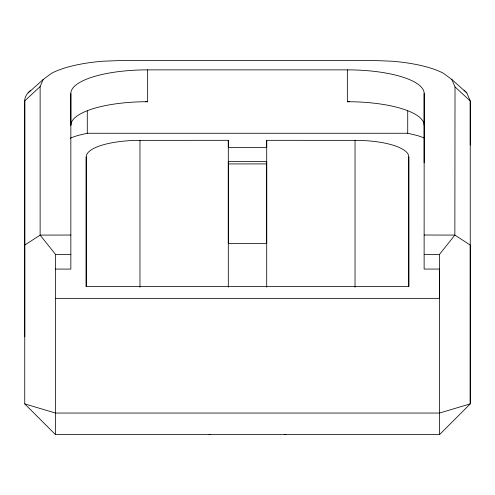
<?xml version="1.0" encoding="UTF-8"?>
<svg xmlns="http://www.w3.org/2000/svg" width="495" height="495" viewBox="0 0 495 495"><rect width="100%" height="100%" fill="white"/><g stroke="black" fill="none" stroke-linecap="round" stroke-linejoin="round"><path stroke-width="0.74" d="M424.141 235.014L454.862 235.088L470.25 245.062L470.238 403.883L439.523 434.616L55.471 434.616L24.75 403.895L24.762 100.893A99.842 30.832 0.2 0 1 30.696 90.195M24.762 403.895L55.471 413.053L439.511 413.053L470.238 403.883L470.244 100.974L466.841 92.924L451.879 79.547L443.452 73.291A84.36 25.95 0 0 0 392.226 61.219L370.637 60.384L124.375 60.384L102.781 61.219A84.36 25.95 0 0 0 51.56 73.291L43.133 79.547L40.126 86.588L40.126 235.106L55.49 254.368L55.471 434.616M147.652 69.869A76.812 23.605 0 0 0 70.847 93.481L70.847 125.297A76.805 23.581 0 0 1 147.652 101.716L147.652 69.869L347.354 69.869A76.812 23.605 0 0 1 424.159 93.481L424.166 162.781M86.204 156.866L86.192 286.555L408.79 286.555L408.796 156.866A53.763 16.508 0 0 0 355.033 140.357L266.706 140.326L266.706 147.411L228.313 147.411L228.3 140.326L139.967 140.357A53.763 16.508 0 0 0 86.204 156.866L86.204 286.574M228.306 163.925L228.306 161.568L266.7 161.562L266.694 243.41L228.3 243.422L228.306 163.925L266.7 163.913M424.159 93.481L424.128 269.063L439.504 269.063L439.523 434.616M439.511 268.971L439.511 298.349L55.471 298.349M470.238 145.023L470.244 100.974L455.016 86.897L451.879 79.547M455.016 86.897L454.862 235.088L439.504 254.399L439.504 269.063M40.126 86.588L24.762 100.893L24.762 336.773M28.166 92.924L43.133 79.547M24.762 245.062L40.126 235.106L70.847 235.032M424.722 138.204A76.805 23.581 0 0 0 417.025 135.451L407.725 133.26L87.281 133.26L77.981 135.451A76.805 23.581 0 0 0 70.284 138.204M145.357 101.716L147.652 101.716M347.354 69.869L347.354 101.716L349.643 101.716M55.49 254.368L70.847 254.368M55.477 269.082L70.847 269.088L70.847 93.481M209.088 434.61L210.394 434.61M284.588 434.61L285.893 434.61M424.135 254.356L439.504 254.399M408.796 156.866L408.796 286.568M407.725 110.948L407.725 133.26M355.033 140.357L355.033 287.218M266.706 140.326L266.706 287.205M228.3 140.326L228.3 287.205M139.967 140.357L139.974 287.218M87.281 110.948L87.281 133.26M347.354 101.716A76.805 23.581 0 0 1 424.159 125.297M464.056 90.226A99.842 30.709 0 0 1 465.077 91.123M466.005 92.02A99.842 30.709 0 0 1 466.841 92.924"/></g></svg>
